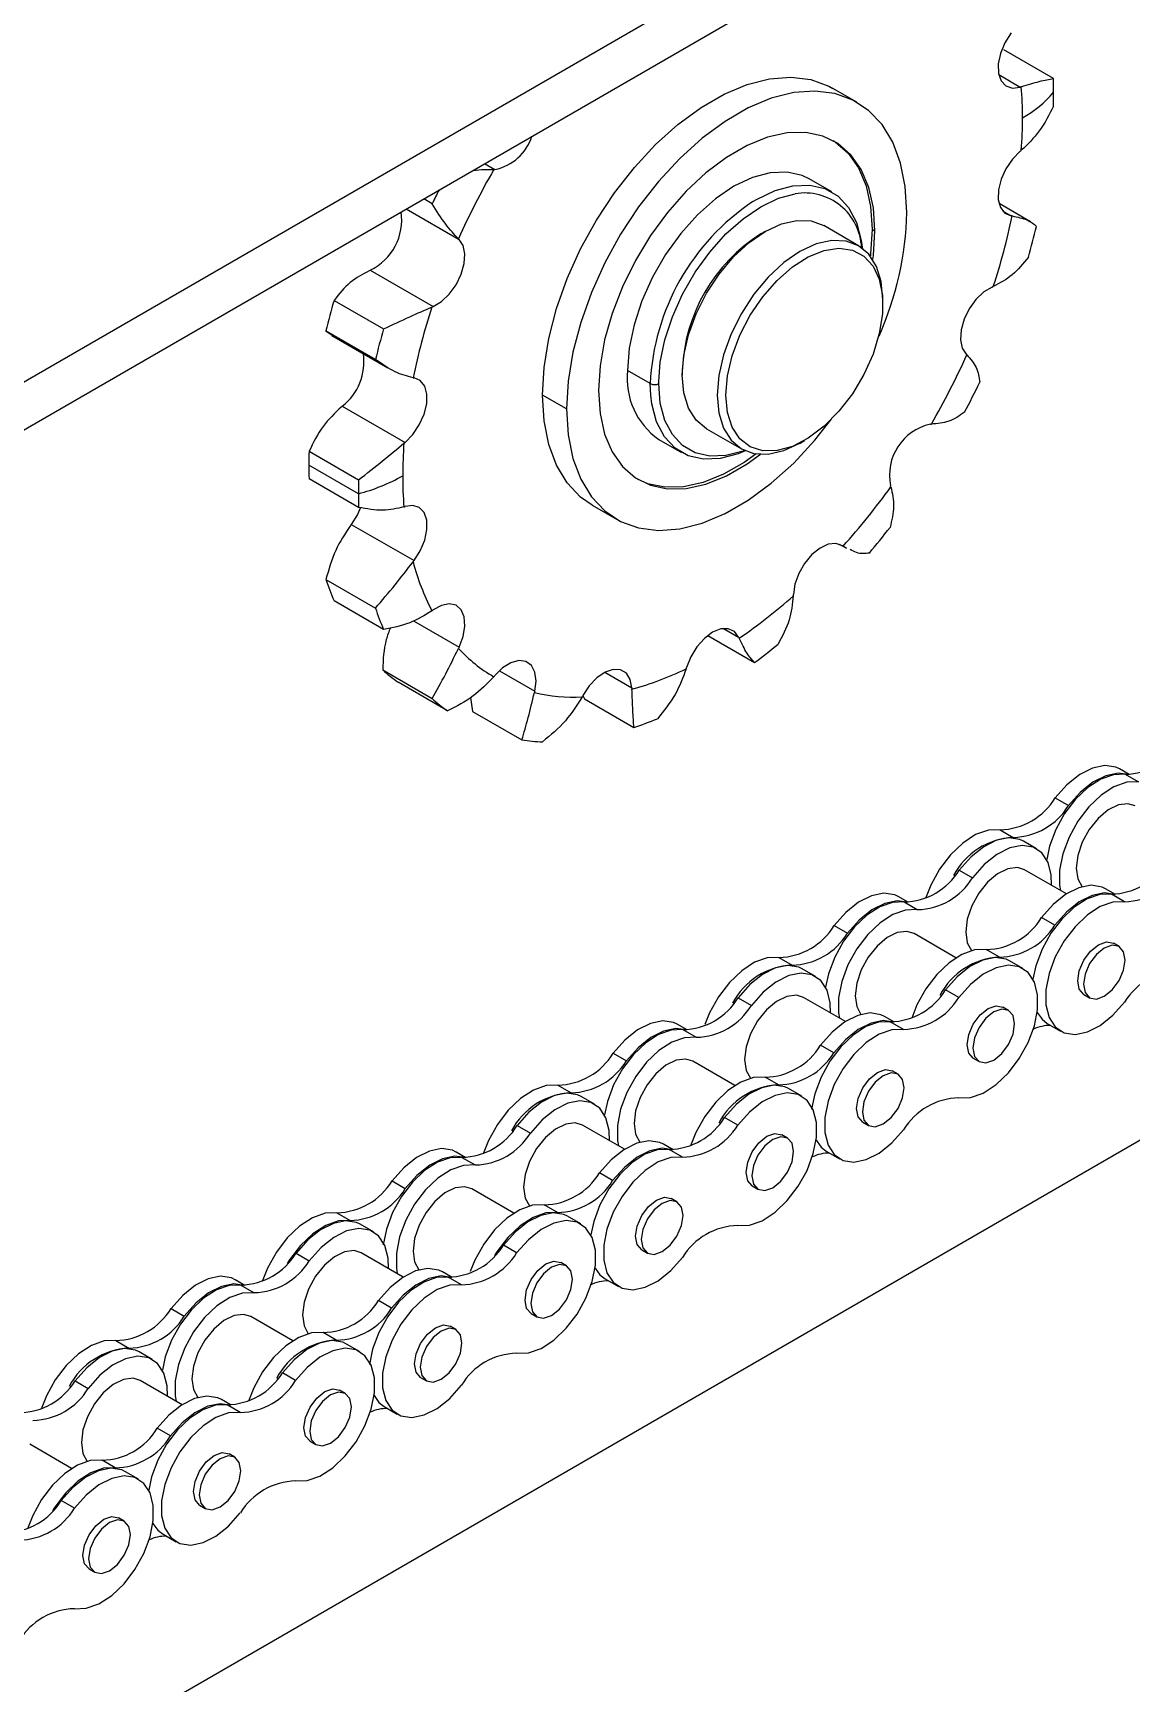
# Model space of a CAD drawing. Header units: metres. Extents: x 0 to 21025, y 0 to 14850.
# Drawn here: x 13855.4 to 13944.6, y 5239.1 to 5373 of the extents above; entities that cross this region are included whole.
import ezdxf

# ---------------------------------------------------------------- set-up
doc = ezdxf.new("R2010")
doc.units = ezdxf.units.M
doc.header["$LTSCALE"] = 25
doc.layers.add('SL4', color=4, linetype='Continuous')

msp = doc.modelspace()

# ---------------------------------------------------------------- linework, layer by layer
at = {"layer": 'SL4'}
for p, q in [((13154.595, 4940.576), (14091.494, 5481.436)), ((13154.595, 4936.687), (14091.494, 5477.548)), ((13253.258, 4883.619), (14190.156, 5424.48)), ((13938.311, 5369.349), (13934.29, 5371.67)), ((13933.874, 5369.662), (13935.614, 5368.657)), ((13922.355, 5367.419), (13920.396, 5368.55)), ((13892.098, 5362.439), (13892.933, 5361.957)), ((13920.304, 5360.14), (13918.465, 5361.202)), ((13887.841, 5359.185), (13887.152, 5359.583)), ((13885.735, 5358.765), (13890.03, 5356.286)), ((13936.45, 5357.72), (13933.895, 5359.195)), ((13934.179, 5358.611), (13934.879, 5358.206)), ((13914.895, 5356.935), (13914.541, 5356.731)), ((13922.486, 5355.774), (13919.658, 5357.407)), ((13923.586, 5357.105), (13923.812, 5356.975)), ((13882.817, 5353.776), (13887.915, 5350.833)), ((13924.459, 5351.005), (13924.459, 5351.413)), ((13879.874, 5351.336), (13883.895, 5349.015)), ((13883.231, 5346.527), (13879.211, 5348.848)), ((13879.211, 5348.848), (13879.724, 5348.508)), ((13879.701, 5348.47), (13884.246, 5345.846)), ((13905.559, 5344.575), (13903.721, 5345.637)), ((13906.25, 5344.575), (13906.251, 5344.738)), ((13908.16, 5345.678), (13908.16, 5345.27)), ((13898.764, 5342.515), (13896.805, 5343.646)), ((13905.599, 5343.645), (13905.559, 5344.575)), ((13880.537, 5342.748), (13885.635, 5339.805)), ((13910.134, 5340.909), (13912.962, 5339.276)), ((13906.251, 5340.044), (13908.09, 5338.983)), ((13917.725, 5339.748), (13918.079, 5339.952)), ((13877.84, 5339.082), (13881.861, 5336.76)), ((13881.844, 5335.631), (13877.823, 5337.952)), ((13881.861, 5334.521), (13877.84, 5336.842)), ((13900.853, 5334.697), (13902.812, 5333.567)), ((13881.272, 5333.146), (13886.37, 5330.202)), ((13920.916, 5331.539), (13921.494, 5331.205)), ((13921.022, 5331.495), (13921.164, 5331.413)), ((13921.477, 5331.252), (13921.226, 5331.371)), ((13879.211, 5328.658), (13883.231, 5326.336)), ((13883.895, 5324.615), (13879.874, 5326.936)), ((13886.329, 5325.32), (13890.03, 5323.183)), ((13911.501, 5324.689), (13912.74, 5323.974)), ((13910.228, 5324.116), (13914.032, 5321.92)), ((13883.82, 5321.321), (13887.841, 5319)), ((13893.302, 5321.253), (13896.174, 5319.595)), ((13901.873, 5321.132), (13904.062, 5319.869)), ((13889.088, 5318.004), (13885.067, 5320.325)), ((13900.072, 5319.259), (13900.209, 5318.971)), ((13890.967, 5319.094), (13891.113, 5317.957)), ((13891.113, 5317.957), (13895.133, 5315.636)), ((13900.209, 5318.971), (13904.23, 5316.65)), ((13944.471, 5312.821), (13943.671, 5313.283)), ((13944.139, 5312.849), (13945.213, 5312.229)), ((13938.466, 5310.94), (13939.541, 5310.319)), ((13933.976, 5308.348), (13935.051, 5307.727)), ((13936.948, 5306.796), (13935.873, 5307.416)), ((13930.668, 5305.073), (13931.743, 5304.453)), ((13939.375, 5303.132), (13935.968, 5305.098)), ((13943.355, 5303.097), (13942.555, 5303.559)), ((13926.51, 5302.453), (13925.711, 5302.915)), ((13926.178, 5302.481), (13927.253, 5301.861)), ((13944.098, 5302.505), (13943.023, 5303.125)), ((13920.506, 5300.571), (13921.581, 5299.951)), ((13938.425, 5300.595), (13937.35, 5301.216)), ((13930.395, 5297.947), (13926.988, 5299.914)), ((13943.648, 5298.862), (13943.182, 5299.131)), ((13916.016, 5297.979), (13917.09, 5297.359)), ((13933.935, 5298.003), (13932.86, 5298.624)), ((13918.987, 5296.427), (13917.913, 5297.048)), ((13935.832, 5297.072), (13934.757, 5297.692)), ((13930.627, 5294.728), (13929.552, 5295.349)), ((13912.708, 5294.705), (13913.783, 5294.084)), ((13921.414, 5292.763), (13918.007, 5294.73)), ((13934.668, 5293.678), (13934.202, 5293.946)), ((13940.784, 5294.976), (13941.25, 5294.707)), ((13908.55, 5292.085), (13907.75, 5292.546)), ((13925.394, 5292.729), (13924.595, 5293.19)), ((13926.137, 5292.136), (13925.062, 5292.757)), ((13937.818, 5292.622), (13938.893, 5292.002)), ((13908.218, 5292.113), (13909.292, 5291.492)), ((13902.545, 5290.203), (13903.62, 5289.583)), ((13920.465, 5290.227), (13919.39, 5290.847)), ((13931.804, 5289.792), (13932.269, 5289.523)), ((13912.434, 5287.579), (13909.027, 5289.546)), ((13925.687, 5288.494), (13925.222, 5288.762)), ((13898.055, 5287.611), (13899.13, 5286.991)), ((13915.975, 5287.635), (13914.9, 5288.255)), ((13917.872, 5286.703), (13916.797, 5287.324)), ((13901.027, 5286.059), (13899.952, 5286.68)), ((13912.667, 5284.36), (13911.592, 5284.981)), ((13922.823, 5284.608), (13923.289, 5284.339)), ((13894.747, 5284.336), (13895.822, 5283.716)), ((13903.454, 5282.395), (13900.047, 5284.362)), ((13916.707, 5283.309), (13916.241, 5283.578)), ((13890.589, 5281.716), (13889.79, 5282.178)), ((13890.257, 5281.744), (13891.332, 5281.124)), ((13907.434, 5282.36), (13906.634, 5282.822)), ((13908.177, 5281.768), (13907.102, 5282.388)), ((13919.858, 5282.254), (13920.932, 5281.633)), ((13902.504, 5279.858), (13901.429, 5280.479)), ((13884.585, 5279.835), (13885.66, 5279.214)), ((13894.474, 5277.211), (13891.067, 5279.177)), ((13913.843, 5279.424), (13914.309, 5279.155)), ((13898.014, 5277.266), (13896.939, 5277.887)), ((13907.727, 5278.125), (13907.261, 5278.394)), ((13880.095, 5277.243), (13881.169, 5276.622)), ((13899.911, 5276.335), (13898.836, 5276.955)), ((13883.066, 5275.691), (13881.992, 5276.311)), ((13876.787, 5273.968), (13877.862, 5273.348)), ((13885.493, 5272.026), (13882.086, 5273.993)), ((13894.706, 5273.992), (13893.631, 5274.612)), ((13904.863, 5274.239), (13905.329, 5273.971)), ((13889.473, 5271.992), (13888.674, 5272.454)), ((13898.747, 5272.941), (13898.281, 5273.21)), ((13872.629, 5271.348), (13871.829, 5271.809)), ((13872.297, 5271.376), (13873.371, 5270.755)), ((13890.216, 5271.4), (13889.141, 5272.02)), ((13901.897, 5271.885), (13902.972, 5271.265)), ((13884.544, 5269.49), (13883.469, 5270.11)), ((13866.624, 5269.466), (13867.699, 5268.846)), ((13876.513, 5266.842), (13873.106, 5268.809)), ((13895.883, 5269.055), (13896.348, 5268.787)), ((13880.054, 5266.898), (13878.979, 5267.518)), ((13889.766, 5267.757), (13889.301, 5268.026)), ((13862.134, 5266.874), (13863.209, 5266.254)), ((13865.106, 5265.322), (13864.031, 5265.943)), ((13881.951, 5265.966), (13880.876, 5266.587)), ((13858.826, 5263.6), (13859.901, 5262.979)), ((13867.533, 5261.658), (13864.126, 5263.625)), ((13876.746, 5263.623), (13875.671, 5264.244)), ((13886.902, 5263.871), (13887.368, 5263.602)), ((13871.513, 5261.624), (13870.713, 5262.085)), ((13872.256, 5261.031), (13871.181, 5261.652)), ((13880.786, 5262.573), (13880.32, 5262.841)), ((13883.937, 5261.517), (13885.011, 5260.897)), ((13866.583, 5259.122), (13865.508, 5259.742)), ((13858.553, 5256.474), (13855.146, 5258.441)), ((13871.806, 5257.388), (13871.34, 5257.657)), ((13877.922, 5258.687), (13878.388, 5258.418)), ((13862.093, 5256.53), (13861.018, 5257.15)), ((13863.99, 5255.598), (13862.915, 5256.219)), ((13858.785, 5253.255), (13857.71, 5253.875)), ((13862.826, 5252.204), (13862.36, 5252.473)), ((13868.942, 5253.503), (13869.408, 5253.234)), ((13865.976, 5251.149), (13867.051, 5250.528)), ((13859.962, 5248.319), (13860.427, 5248.05))]:
    msp.add_line(p, q, dxfattribs=at)
at = {"layer": 'SL4', "flags": 128}
for points in [[(13934.879, 5373.045), (13934.372, 5372.243), (13934.014, 5371.38), (13933.836, 5370.529), (13933.855, 5369.764), (13934.067, 5369.15), (13934.455, 5368.741), (13934.986, 5368.572), (13935.614, 5368.657)], [(13896.805, 5343.646), (13896.934, 5345.893), (13897.317, 5348.247), (13897.949, 5350.664), (13898.817, 5353.099), (13899.905, 5355.506), (13901.192, 5357.841), (13902.655, 5360.06), (13904.267, 5362.122), (13905.997, 5363.989), (13907.813, 5365.625), (13909.682, 5367), (13911.568, 5368.089), (13913.436, 5368.871), (13915.253, 5369.332), (13916.983, 5369.463), (13918.594, 5369.262), (13920.057, 5368.732), (13920.396, 5368.55)], [(13926.403, 5358.471), (13926.274, 5360.569), (13925.891, 5362.48), (13925.259, 5364.168), (13924.391, 5365.601), (13923.303, 5366.753), (13922.016, 5367.601), (13920.553, 5368.131), (13918.941, 5368.332), (13917.211, 5368.202), (13915.395, 5367.741), (13913.526, 5366.959), (13911.64, 5365.87), (13909.772, 5364.494), (13907.955, 5362.858), (13906.225, 5360.992), (13904.614, 5358.93), (13903.151, 5356.71), (13901.863, 5354.375), (13900.776, 5351.968), (13899.908, 5349.533), (13899.276, 5347.116), (13898.892, 5344.762), (13898.764, 5342.515)], [(13923.812, 5356.975), (13923.686, 5358.835), (13923.313, 5360.509), (13922.7, 5361.959), (13921.861, 5363.153), (13920.814, 5364.064), (13919.584, 5364.672), (13918.198, 5364.963), (13916.686, 5364.931), (13915.082, 5364.576), (13913.422, 5363.907), (13911.744, 5362.938), (13910.085, 5361.692), (13908.481, 5360.195), (13906.969, 5358.481), (13905.583, 5356.589), (13904.352, 5354.56), (13903.306, 5352.441), (13902.467, 5350.279), (13901.854, 5348.121), (13901.48, 5346.016), (13901.355, 5344.011)], [(13920.409, 5364.309), (13920.589, 5364.194), (13921.635, 5363.283), (13922.475, 5362.089), (13923.088, 5360.639), (13923.461, 5358.965), (13923.586, 5357.105)], [(13935.614, 5363.442), (13934.986, 5362.802), (13934.455, 5362.02), (13934.067, 5361.163), (13933.855, 5360.304), (13933.836, 5359.518), (13934.014, 5358.872), (13934.372, 5358.422), (13934.879, 5358.206)], [(13918.465, 5361.202), (13917.91, 5361.469), (13916.677, 5361.754), (13915.312, 5361.701), (13913.858, 5361.311), (13912.358, 5360.597), (13910.858, 5359.58), (13909.404, 5358.29), (13908.039, 5356.768), (13906.806, 5355.058), (13905.741, 5353.214), (13904.878, 5351.292), (13904.242, 5349.349), (13903.852, 5347.444), (13903.721, 5345.637)], [(13906.251, 5344.738), (13906.376, 5346.311), (13906.75, 5348.139), (13907.361, 5350.004), (13908.19, 5351.85), (13909.212, 5353.62), (13910.396, 5355.261), (13911.706, 5356.723), (13913.102, 5357.96), (13914.542, 5358.937), (13915.982, 5359.623), (13917.337, 5359.99)], [(13913.904, 5359.361), (13914.197, 5359.536), (13915.696, 5360.25), (13917.151, 5360.639), (13918.515, 5360.692), (13919.749, 5360.407), (13920.813, 5359.792), (13921.677, 5358.867), (13922.313, 5357.658), (13922.703, 5356.204), (13922.794, 5355.478)], [(13910.134, 5340.909), (13910.133, 5340.909), (13909.296, 5341.604), (13908.673, 5342.589), (13908.29, 5343.827), (13908.16, 5345.27), (13908.29, 5346.862), (13908.673, 5348.542), (13909.296, 5350.246), (13910.133, 5351.908), (13911.154, 5353.465), (13912.318, 5354.856), (13913.582, 5356.028), (13914.896, 5356.936), (13916.21, 5357.545), (13917.473, 5357.831), (13918.637, 5357.785), (13919.658, 5357.407)], [(13923.586, 5357.105), (13923.461, 5355.1), (13923.441, 5354.938)], [(13923.645, 5354.65), (13923.686, 5354.97), (13923.812, 5356.975)], [(13887.915, 5350.833), (13888.587, 5351.234), (13889.226, 5351.841), (13889.779, 5352.601), (13890.197, 5353.45), (13890.444, 5354.314), (13890.499, 5355.119), (13890.357, 5355.796), (13890.03, 5356.286)], [(13924.459, 5351.413), (13924.33, 5352.856), (13923.947, 5354.094), (13923.324, 5355.079), (13922.487, 5355.774), (13921.466, 5356.152), (13920.301, 5356.199), (13919.038, 5355.912), (13917.724, 5355.303), (13916.41, 5354.395), (13915.147, 5353.223), (13913.982, 5351.832), (13912.962, 5350.275), (13912.124, 5348.613), (13911.502, 5346.909), (13911.118, 5345.229), (13910.989, 5343.637), (13910.989, 5343.637)], [(13911.696, 5343.637), (13911.827, 5345.196), (13912.213, 5346.842), (13912.84, 5348.507), (13913.681, 5350.124), (13914.702, 5351.626), (13915.861, 5352.952), (13917.111, 5354.047), (13918.401, 5354.867), (13919.677, 5355.379), (13920.888, 5355.56), (13921.984, 5355.404), (13922.92, 5354.917), (13923.657, 5354.119), (13924.167, 5353.042), (13924.426, 5351.732), (13924.426, 5350.241), (13924.167, 5348.63), (13923.657, 5346.966), (13922.92, 5345.316), (13921.984, 5343.749), (13920.888, 5342.327), (13919.677, 5341.11), (13918.401, 5340.148), (13917.111, 5339.479), (13915.861, 5339.131), (13914.702, 5339.118), (13913.681, 5339.442), (13912.84, 5340.087), (13912.213, 5341.029), (13911.827, 5342.229), (13911.696, 5343.637)], [(13933.335, 5352.414), (13932.663, 5352.013), (13932.023, 5351.407), (13931.47, 5350.646), (13931.053, 5349.797), (13930.806, 5348.933), (13930.751, 5348.128), (13930.893, 5347.451), (13931.219, 5346.961)], [(13885.635, 5339.805), (13886.263, 5340.445), (13886.794, 5341.227), (13887.182, 5342.084), (13887.395, 5342.943), (13887.413, 5343.729), (13887.236, 5344.375), (13886.878, 5344.826), (13886.37, 5345.041)], [(13900.853, 5334.697), (13899.905, 5335.364), (13898.817, 5336.515), (13897.949, 5337.948), (13897.317, 5339.636), (13896.934, 5341.547), (13896.805, 5343.646)], [(13901.355, 5344.011), (13901.48, 5342.151), (13901.854, 5340.477), (13902.467, 5339.027), (13903.306, 5337.833), (13904.352, 5336.922), (13905.583, 5336.314), (13906.969, 5336.023), (13908.481, 5336.055), (13910.085, 5336.409), (13911.744, 5337.078), (13913.422, 5338.047), (13914.515, 5338.835)], [(13913.281, 5339.115), (13912.697, 5338.873), (13911.242, 5338.484), (13909.878, 5338.431), (13908.645, 5338.716), (13907.58, 5339.331), (13906.716, 5340.256), (13906.08, 5341.465), (13905.69, 5342.919), (13905.599, 5343.645)], [(13913.215, 5339.144), (13913.102, 5339.101), (13911.706, 5338.727), (13910.396, 5338.676), (13909.212, 5338.95), (13908.19, 5339.54), (13907.361, 5340.429), (13906.75, 5341.589), (13906.376, 5342.985), (13906.25, 5344.575)], [(13910.989, 5343.637), (13911.118, 5342.194), (13911.502, 5340.957), (13912.124, 5339.971), (13912.962, 5339.276), (13913.982, 5338.898), (13915.147, 5338.852), (13916.41, 5339.139), (13917.724, 5339.748), (13917.725, 5339.748)], [(13898.764, 5342.515), (13898.892, 5340.416), (13899.276, 5338.505), (13899.908, 5336.817), (13900.776, 5335.385), (13901.863, 5334.233), (13903.151, 5333.384), (13904.614, 5332.854), (13906.225, 5332.653), (13907.955, 5332.784), (13909.772, 5333.245), (13911.64, 5334.027), (13913.526, 5335.116), (13915.395, 5336.491), (13917.211, 5338.127), (13918.941, 5339.994), (13920.266, 5341.662)], [(13914.164, 5338.868), (13913.197, 5338.177), (13911.519, 5337.209), (13909.859, 5336.539), (13908.256, 5336.185), (13906.744, 5336.153), (13905.357, 5336.444), (13904.532, 5336.807)], [(13882.031, 5334.505), (13881.78, 5333.947), (13881.272, 5333.146)], [(13886.37, 5330.202), (13886.878, 5331.004), (13887.236, 5331.867), (13887.413, 5332.718), (13887.395, 5333.483), (13887.182, 5334.097), (13886.794, 5334.506), (13886.263, 5334.675), (13885.635, 5334.59)], [(13921.164, 5331.413), (13920.642, 5331.601), (13920.02, 5331.535), (13919.351, 5331.22), (13918.692, 5330.685), (13918.101, 5329.974), (13917.629, 5329.15), (13917.315, 5328.282), (13917.188, 5327.447)], [(13890.03, 5323.183), (13890.357, 5324.05), (13890.499, 5324.891), (13890.444, 5325.632), (13890.197, 5326.211), (13889.779, 5326.578), (13889.226, 5326.701), (13888.587, 5326.569), (13887.915, 5326.193)], [(13912.74, 5323.974), (13912.395, 5324.44), (13911.897, 5324.674), (13911.289, 5324.655), (13910.625, 5324.385), (13909.96, 5323.887), (13909.353, 5323.205), (13908.855, 5322.396), (13908.509, 5321.531)], [(13896.174, 5319.595), (13896.28, 5320.422), (13896.189, 5321.138), (13895.908, 5321.681), (13895.462, 5322.004), (13894.89, 5322.08), (13894.24, 5321.902), (13893.568, 5321.484), (13892.933, 5320.864)], [(13904.062, 5319.869), (13903.934, 5320.557), (13903.621, 5321.063), (13903.148, 5321.342), (13902.557, 5321.37), (13901.899, 5321.146), (13901.23, 5320.687), (13900.607, 5320.035), (13900.086, 5319.245)], [(13944.139, 5312.849), (13943.189, 5312.818), (13942.158, 5312.451), (13941.111, 5311.77), (13940.112, 5310.82), (13939.226, 5309.659), (13938.507, 5308.361), (13938.002, 5307.007), (13937.77, 5305.925)], [(13943.671, 5313.283), (13943.379, 5313.421), (13942.492, 5313.559), (13941.494, 5313.357), (13940.447, 5312.827), (13939.416, 5312.005), (13938.466, 5310.94)], [(13944.389, 5312.824), (13943.567, 5312.938), (13942.569, 5312.736), (13941.521, 5312.207), (13940.491, 5311.384), (13939.541, 5310.319)], [(13945.213, 5312.229), (13944.264, 5312.198), (13943.233, 5311.83), (13942.186, 5311.15), (13941.187, 5310.199), (13940.301, 5309.038), (13939.582, 5307.74), (13939.076, 5306.386), (13938.815, 5305.062), (13938.815, 5303.849), (13938.889, 5303.412)], [(13944.948, 5310.283), (13944.368, 5310.462), (13943.591, 5310.365), (13942.759, 5309.957), (13941.945, 5309.272), (13941.223, 5308.373), (13940.655, 5307.339), (13940.293, 5306.261), (13940.168, 5305.237)], [(13933.976, 5308.348), (13933.027, 5308.316), (13931.996, 5307.949), (13930.948, 5307.269), (13929.95, 5306.318), (13929.064, 5305.157), (13928.345, 5303.859), (13927.919, 5302.767)], [(13935.873, 5307.416), (13935.581, 5307.555), (13934.695, 5307.692), (13933.696, 5307.49), (13932.649, 5306.961), (13931.618, 5306.138), (13930.668, 5305.073)], [(13938.168, 5303.828), (13938.141, 5304.672), (13937.88, 5305.696), (13937.374, 5306.466), (13936.656, 5306.934), (13935.769, 5307.072), (13934.771, 5306.869), (13933.723, 5306.34), (13932.693, 5305.517), (13931.743, 5304.453)], [(13935.968, 5305.098), (13935.388, 5305.277), (13934.611, 5305.181), (13933.779, 5304.772), (13932.965, 5304.088), (13932.242, 5303.189), (13931.675, 5302.155), (13931.312, 5301.077), (13931.188, 5300.052)], [(13940.168, 5305.237), (13940.293, 5304.355), (13940.638, 5303.715)], [(13925.711, 5302.915), (13925.418, 5303.053), (13924.532, 5303.19), (13923.534, 5302.988), (13922.486, 5302.459), (13921.455, 5301.636), (13920.506, 5300.571)], [(13942.555, 5303.559), (13942.263, 5303.697), (13941.377, 5303.835), (13940.378, 5303.632), (13939.331, 5303.103), (13938.3, 5302.28), (13937.35, 5301.216)], [(13943.273, 5303.1), (13942.451, 5303.214), (13941.453, 5303.012), (13940.406, 5302.483), (13939.375, 5301.66), (13938.425, 5300.595)], [(13926.178, 5302.481), (13925.229, 5302.45), (13924.198, 5302.082), (13923.15, 5301.402), (13922.152, 5300.451), (13921.266, 5299.291), (13920.547, 5297.992), (13920.041, 5296.638), (13919.809, 5295.556)], [(13927.253, 5301.861), (13926.304, 5301.829), (13925.273, 5301.462), (13924.225, 5300.781), (13923.227, 5299.831), (13922.34, 5298.67), (13921.622, 5297.372), (13921.116, 5296.018), (13920.855, 5294.693), (13920.855, 5293.481), (13920.929, 5293.043)], [(13926.428, 5302.456), (13925.607, 5302.57), (13924.608, 5302.368), (13923.561, 5301.839), (13922.53, 5301.016), (13921.581, 5299.951)], [(13943.023, 5303.125), (13942.073, 5303.094), (13941.042, 5302.726), (13939.995, 5302.046), (13938.997, 5301.095), (13938.11, 5299.935), (13937.392, 5298.636), (13936.886, 5297.282), (13936.654, 5296.2)], [(13944.098, 5302.505), (13943.148, 5302.473), (13942.117, 5302.106), (13941.07, 5301.425), (13940.071, 5300.475), (13939.185, 5299.314), (13938.466, 5298.016), (13937.961, 5296.662), (13937.7, 5295.337), (13937.7, 5294.125), (13937.961, 5293.102), (13938.466, 5292.332), (13939.185, 5291.864), (13940.071, 5291.726), (13941.07, 5291.928), (13942.117, 5292.457), (13943.148, 5293.28), (13944.098, 5294.345)], [(13926.988, 5299.914), (13926.408, 5300.093), (13925.631, 5299.997), (13924.799, 5299.588), (13923.985, 5298.904), (13923.262, 5298.005), (13922.694, 5296.971), (13922.332, 5295.893), (13922.208, 5294.868)], [(13931.188, 5300.052), (13931.312, 5299.171), (13931.658, 5298.531)], [(13940.287, 5296.074), (13940.416, 5296.898), (13940.784, 5297.746), (13941.334, 5298.488), (13941.983, 5299.012), (13942.632, 5299.238), (13943.182, 5299.131)], [(13916.016, 5297.979), (13915.066, 5297.948), (13914.035, 5297.58), (13912.988, 5296.9), (13911.989, 5295.95), (13911.103, 5294.789), (13910.384, 5293.491), (13909.998, 5292.521)], [(13932.86, 5298.624), (13931.911, 5298.592), (13930.88, 5298.225), (13929.832, 5297.544), (13928.834, 5296.594), (13927.948, 5295.433), (13927.229, 5294.135), (13926.803, 5293.043)], [(13934.757, 5297.692), (13934.465, 5297.83), (13933.579, 5297.968), (13932.58, 5297.766), (13931.533, 5297.236), (13930.502, 5296.414), (13929.552, 5295.349)], [(13940.753, 5295.806), (13940.882, 5295.131), (13941.249, 5294.707), (13941.8, 5294.601), (13942.449, 5294.826), (13943.098, 5295.35), (13943.648, 5296.092), (13944.016, 5296.94), (13944.145, 5297.764), (13944.016, 5298.439), (13943.648, 5298.862), (13943.098, 5298.969), (13942.449, 5298.743), (13941.8, 5298.219), (13941.249, 5297.477), (13940.882, 5296.63), (13940.753, 5295.806)], [(13917.913, 5297.048), (13917.62, 5297.186), (13916.734, 5297.324), (13915.736, 5297.121), (13914.688, 5296.592), (13913.657, 5295.77), (13912.708, 5294.705)], [(13920.208, 5293.46), (13920.181, 5294.304), (13919.92, 5295.327), (13919.414, 5296.097), (13918.695, 5296.566), (13917.809, 5296.703), (13916.81, 5296.501), (13915.763, 5295.972), (13914.732, 5295.149), (13913.783, 5294.084)], [(13930.627, 5286.569), (13931.577, 5286.6), (13932.608, 5286.968), (13933.655, 5287.648), (13934.654, 5288.598), (13935.54, 5289.759), (13936.259, 5291.057), (13936.764, 5292.411), (13937.025, 5293.736), (13937.025, 5294.948), (13936.764, 5295.971), (13936.259, 5296.741), (13935.54, 5297.21), (13934.654, 5297.347), (13933.655, 5297.145), (13932.608, 5296.616), (13931.577, 5295.793), (13930.627, 5294.728)], [(13940.784, 5294.976), (13940.784, 5294.976), (13940.416, 5295.399), (13940.287, 5296.074)], [(13918.007, 5294.73), (13917.428, 5294.909), (13916.651, 5294.813), (13915.818, 5294.404), (13915.005, 5293.72), (13914.282, 5292.821), (13913.714, 5291.786), (13913.352, 5290.709), (13913.228, 5289.684)], [(13922.208, 5294.868), (13922.332, 5293.987), (13922.677, 5293.347)], [(13931.307, 5290.89), (13931.436, 5291.714), (13931.804, 5292.562), (13932.354, 5293.304), (13933.003, 5293.828), (13933.652, 5294.053), (13934.202, 5293.946)], [(13931.772, 5290.621), (13931.902, 5289.946), (13932.269, 5289.523), (13932.819, 5289.416), (13933.468, 5289.642), (13934.117, 5290.166), (13934.668, 5290.908), (13935.035, 5291.756), (13935.164, 5292.58), (13935.035, 5293.254), (13934.668, 5293.678), (13934.117, 5293.785), (13933.468, 5293.559), (13932.819, 5293.035), (13932.269, 5292.293), (13931.902, 5291.445), (13931.772, 5290.621)], [(13907.75, 5292.546), (13907.458, 5292.685), (13906.571, 5292.822), (13905.573, 5292.62), (13904.526, 5292.091), (13903.495, 5291.268), (13902.545, 5290.203)], [(13925.062, 5292.757), (13924.113, 5292.725), (13923.082, 5292.358), (13922.034, 5291.678), (13921.036, 5290.727), (13920.15, 5289.566), (13919.431, 5288.268), (13918.925, 5286.914), (13918.671, 5285.652)], [(13924.595, 5293.19), (13924.303, 5293.329), (13923.416, 5293.466), (13922.418, 5293.264), (13921.37, 5292.735), (13920.339, 5291.912), (13919.39, 5290.847)], [(13925.312, 5292.731), (13924.491, 5292.846), (13923.493, 5292.643), (13922.445, 5292.114), (13921.414, 5291.292), (13920.465, 5290.227)], [(13936.996, 5293.494), (13937.392, 5292.952), (13937.818, 5292.622)], [(13908.218, 5292.113), (13907.268, 5292.081), (13906.237, 5291.714), (13905.19, 5291.033), (13904.191, 5290.083), (13903.305, 5288.922), (13902.586, 5287.624), (13902.081, 5286.27), (13901.849, 5285.188)], [(13909.292, 5291.492), (13908.343, 5291.461), (13907.312, 5291.093), (13906.265, 5290.413), (13905.266, 5289.463), (13904.38, 5288.302), (13903.661, 5287.003), (13903.155, 5285.649), (13902.894, 5284.325), (13902.894, 5283.113), (13902.968, 5282.675)], [(13908.468, 5292.087), (13907.646, 5292.202), (13906.648, 5291.999), (13905.6, 5291.47), (13904.57, 5290.647), (13903.62, 5289.583)], [(13926.137, 5292.136), (13925.188, 5292.105), (13924.157, 5291.737), (13923.109, 5291.057), (13922.111, 5290.107), (13921.225, 5288.946), (13920.506, 5287.648), (13920, 5286.294), (13919.739, 5284.969), (13919.739, 5283.757), (13920, 5282.734), (13920.506, 5281.964), (13921.225, 5281.495), (13922.111, 5281.358), (13923.109, 5281.56), (13924.157, 5282.089), (13925.188, 5282.912), (13926.137, 5283.977)], [(13931.804, 5289.792), (13931.804, 5289.792), (13931.436, 5290.215), (13931.307, 5290.89)], [(13909.027, 5289.546), (13908.447, 5289.725), (13907.67, 5289.628), (13906.838, 5289.22), (13906.024, 5288.536), (13905.302, 5287.636), (13904.734, 5286.602), (13904.372, 5285.525), (13904.247, 5284.5)], [(13913.228, 5289.684), (13913.352, 5288.803), (13913.697, 5288.163)], [(13922.327, 5285.706), (13922.456, 5286.53), (13922.823, 5287.378), (13923.374, 5288.12), (13924.023, 5288.644), (13924.672, 5288.869), (13925.222, 5288.762)], [(13922.792, 5285.437), (13922.921, 5284.762), (13923.289, 5284.339), (13923.839, 5284.232), (13924.488, 5284.458), (13925.137, 5284.982), (13925.687, 5285.724), (13926.055, 5286.571), (13926.184, 5287.395), (13926.055, 5288.07), (13925.687, 5288.493), (13925.137, 5288.6), (13924.488, 5288.375), (13923.839, 5287.851), (13923.289, 5287.109), (13922.921, 5286.261), (13922.792, 5285.437)], [(13898.055, 5287.611), (13897.106, 5287.58), (13896.075, 5287.212), (13895.027, 5286.532), (13894.029, 5285.581), (13893.143, 5284.42), (13892.424, 5283.122), (13891.998, 5282.03)], [(13914.9, 5288.255), (13913.95, 5288.224), (13912.919, 5287.856), (13911.872, 5287.176), (13910.874, 5286.225), (13909.987, 5285.065), (13909.269, 5283.766), (13908.842, 5282.674)], [(13916.797, 5287.324), (13916.505, 5287.462), (13915.618, 5287.599), (13914.62, 5287.397), (13913.572, 5286.868), (13912.541, 5286.045), (13911.592, 5284.981)], [(13899.952, 5286.68), (13899.66, 5286.818), (13898.774, 5286.955), (13897.775, 5286.753), (13896.728, 5286.224), (13895.697, 5285.401), (13894.747, 5284.336)], [(13902.247, 5283.091), (13902.22, 5283.936), (13901.959, 5284.959), (13901.453, 5285.729), (13900.735, 5286.197), (13899.848, 5286.335), (13898.85, 5286.133), (13897.802, 5285.604), (13896.772, 5284.781), (13895.822, 5283.716)], [(13912.667, 5276.2), (13913.616, 5276.232), (13914.647, 5276.599), (13915.695, 5277.279), (13916.693, 5278.23), (13917.579, 5279.391), (13918.298, 5280.689), (13918.804, 5282.043), (13919.065, 5283.368), (13919.065, 5284.58), (13918.804, 5285.603), (13918.298, 5286.373), (13917.579, 5286.841), (13916.693, 5286.979), (13915.695, 5286.777), (13914.647, 5286.248), (13913.616, 5285.425), (13912.667, 5284.36)], [(13900.047, 5284.362), (13899.467, 5284.541), (13898.69, 5284.444), (13897.858, 5284.036), (13897.044, 5283.351), (13896.321, 5282.452), (13895.754, 5281.418), (13895.391, 5280.34), (13895.267, 5279.316)], [(13904.247, 5284.5), (13904.372, 5283.618), (13904.717, 5282.978)], [(13922.823, 5284.608), (13922.823, 5284.608), (13922.456, 5285.031), (13922.327, 5285.706)], [(13906.634, 5282.822), (13906.342, 5282.96), (13905.456, 5283.098), (13904.457, 5282.896), (13903.41, 5282.366), (13902.379, 5281.544), (13901.429, 5280.479)], [(13913.346, 5280.522), (13913.475, 5281.346), (13913.843, 5282.193), (13914.393, 5282.936), (13915.042, 5283.459), (13915.691, 5283.685), (13916.241, 5283.578)], [(13913.812, 5280.253), (13913.941, 5279.578), (13914.309, 5279.155), (13914.859, 5279.048), (13915.508, 5279.274), (13916.157, 5279.797), (13916.707, 5280.54), (13917.075, 5281.387), (13917.204, 5282.211), (13917.075, 5282.886), (13916.707, 5283.309), (13916.157, 5283.416), (13915.508, 5283.191), (13914.859, 5282.667), (13914.309, 5281.925), (13913.941, 5281.077), (13913.812, 5280.253)], [(13918.985, 5283.225), (13919.431, 5282.584), (13919.858, 5282.254)], [(13890.257, 5281.744), (13889.308, 5281.713), (13888.277, 5281.345), (13887.229, 5280.665), (13886.231, 5279.715), (13885.345, 5278.554), (13884.626, 5277.256), (13884.12, 5275.902), (13883.866, 5274.64)], [(13889.79, 5282.178), (13889.497, 5282.316), (13888.611, 5282.454), (13887.613, 5282.251), (13886.565, 5281.722), (13885.534, 5280.899), (13884.585, 5279.835)], [(13890.507, 5281.719), (13889.686, 5281.833), (13888.687, 5281.631), (13887.64, 5281.102), (13886.609, 5280.279), (13885.66, 5279.214)], [(13907.102, 5282.388), (13906.152, 5282.357), (13905.121, 5281.99), (13904.074, 5281.309), (13903.076, 5280.359), (13902.189, 5279.198), (13901.471, 5277.9), (13900.965, 5276.546), (13900.733, 5275.464)], [(13908.177, 5281.768), (13907.227, 5281.737), (13906.196, 5281.369), (13905.149, 5280.689), (13904.15, 5279.738), (13903.264, 5278.577), (13902.545, 5277.279), (13902.04, 5275.925), (13901.779, 5274.601), (13901.779, 5273.389), (13902.04, 5272.365), (13902.545, 5271.595), (13903.264, 5271.127), (13904.15, 5270.989), (13905.149, 5271.191), (13906.196, 5271.721), (13907.227, 5272.543), (13908.177, 5273.608)], [(13907.352, 5282.363), (13906.53, 5282.477), (13905.532, 5282.275), (13904.485, 5281.746), (13903.454, 5280.923), (13902.504, 5279.858)], [(13891.332, 5281.124), (13890.382, 5281.092), (13889.352, 5280.725), (13888.304, 5280.045), (13887.306, 5279.094), (13886.419, 5277.933), (13885.701, 5276.635), (13885.195, 5275.281), (13884.934, 5273.956), (13884.934, 5272.744), (13885.008, 5272.307)], [(13913.843, 5279.424), (13913.843, 5279.424), (13913.475, 5279.847), (13913.346, 5280.522)], [(13891.067, 5279.177), (13890.487, 5279.356), (13889.71, 5279.26), (13888.878, 5278.852), (13888.064, 5278.167), (13887.341, 5277.268), (13886.773, 5276.234), (13886.411, 5275.156), (13886.287, 5274.131)], [(13895.267, 5279.316), (13895.391, 5278.434), (13895.737, 5277.794)], [(13896.939, 5277.887), (13895.99, 5277.855), (13894.959, 5277.488), (13893.911, 5276.808), (13892.913, 5275.857), (13892.027, 5274.696), (13891.308, 5273.398), (13890.941, 5272.484)], [(13904.366, 5275.338), (13904.495, 5276.162), (13904.863, 5277.009), (13905.413, 5277.751), (13906.062, 5278.275), (13906.711, 5278.501), (13907.261, 5278.394)], [(13904.832, 5275.069), (13904.961, 5274.394), (13905.328, 5273.971), (13905.879, 5273.864), (13906.528, 5274.089), (13907.177, 5274.613), (13907.727, 5275.355), (13908.095, 5276.203), (13908.224, 5277.027), (13908.095, 5277.702), (13907.727, 5278.125), (13907.177, 5278.232), (13906.528, 5278.006), (13905.879, 5277.483), (13905.328, 5276.74), (13904.961, 5275.893), (13904.832, 5275.069)], [(13880.095, 5277.243), (13879.145, 5277.211), (13878.114, 5276.844), (13877.067, 5276.163), (13876.068, 5275.213), (13875.182, 5274.052), (13874.463, 5272.754), (13874.037, 5271.662)], [(13881.169, 5276.622), (13880.22, 5276.591), (13879.189, 5276.223), (13878.142, 5275.543), (13877.143, 5274.592), (13876.257, 5273.432), (13876.069, 5273.133)], [(13881.992, 5276.311), (13881.699, 5276.449), (13880.813, 5276.587), (13879.815, 5276.385), (13878.767, 5275.856), (13877.736, 5275.033), (13876.787, 5273.968)], [(13898.014, 5277.266), (13897.065, 5277.235), (13896.034, 5276.867), (13894.986, 5276.187), (13893.988, 5275.237), (13893.102, 5274.076), (13892.914, 5273.777)], [(13898.836, 5276.955), (13898.544, 5277.094), (13897.658, 5277.231), (13896.659, 5277.029), (13895.612, 5276.5), (13894.581, 5275.677), (13893.631, 5274.612)], [(13894.706, 5265.832), (13895.656, 5265.863), (13896.687, 5266.231), (13897.734, 5266.911), (13898.733, 5267.862), (13899.619, 5269.022), (13900.338, 5270.321), (13900.843, 5271.675), (13901.104, 5272.999), (13901.104, 5274.211), (13900.843, 5275.235), (13900.338, 5276.005), (13899.619, 5276.473), (13898.733, 5276.611), (13897.734, 5276.408), (13896.687, 5275.879), (13895.656, 5275.056), (13894.706, 5273.992)], [(13884.287, 5272.723), (13884.26, 5273.567), (13883.999, 5274.59), (13883.493, 5275.36), (13882.774, 5275.829), (13881.888, 5275.966), (13880.889, 5275.764), (13879.842, 5275.235), (13878.811, 5274.412), (13877.862, 5273.348)], [(13904.863, 5274.239), (13904.863, 5274.24), (13904.495, 5274.663), (13904.366, 5275.338)], [(13882.086, 5273.993), (13881.507, 5274.172), (13880.73, 5274.076), (13879.897, 5273.667), (13879.084, 5272.983), (13878.361, 5272.084), (13877.793, 5271.05), (13877.431, 5269.972), (13877.306, 5268.947)], [(13886.287, 5274.131), (13886.411, 5273.25), (13886.756, 5272.61)], [(13888.674, 5272.454), (13888.382, 5272.592), (13887.495, 5272.729), (13886.497, 5272.527), (13885.449, 5271.998), (13884.418, 5271.175), (13883.469, 5270.11)], [(13895.386, 5270.153), (13895.515, 5270.977), (13895.883, 5271.825), (13896.433, 5272.567), (13897.082, 5273.091), (13897.731, 5273.317), (13898.281, 5273.21)], [(13895.851, 5269.885), (13895.981, 5269.21), (13896.348, 5268.787), (13896.898, 5268.68), (13897.547, 5268.905), (13898.196, 5269.429), (13898.747, 5270.171), (13899.114, 5271.019), (13899.243, 5271.843), (13899.114, 5272.518), (13898.747, 5272.941), (13898.196, 5273.048), (13897.547, 5272.822), (13896.898, 5272.298), (13896.348, 5271.556), (13895.981, 5270.709), (13895.851, 5269.885)], [(13901.075, 5272.757), (13901.471, 5272.216), (13901.897, 5271.885)], [(13872.297, 5271.376), (13871.347, 5271.344), (13870.316, 5270.977), (13869.269, 5270.297), (13868.27, 5269.346), (13867.384, 5268.185), (13866.665, 5266.887), (13866.16, 5265.533), (13865.928, 5264.451)], [(13871.829, 5271.809), (13871.537, 5271.948), (13870.65, 5272.085), (13869.652, 5271.883), (13868.605, 5271.354), (13867.574, 5270.531), (13866.624, 5269.466)], [(13872.547, 5271.351), (13871.725, 5271.465), (13870.727, 5271.263), (13869.679, 5270.733), (13868.648, 5269.911), (13867.699, 5268.846)], [(13889.141, 5272.02), (13888.192, 5271.989), (13887.161, 5271.621), (13886.113, 5270.941), (13885.115, 5269.99), (13884.229, 5268.83), (13883.51, 5267.531), (13883.004, 5266.177), (13882.75, 5264.915)], [(13890.216, 5271.4), (13889.267, 5271.368), (13888.236, 5271.001), (13887.188, 5270.32), (13886.19, 5269.37), (13885.304, 5268.209), (13884.585, 5266.911), (13884.079, 5265.557), (13883.818, 5264.232), (13883.818, 5263.02), (13884.079, 5261.997), (13884.585, 5261.227), (13885.304, 5260.758), (13886.19, 5260.621), (13887.188, 5260.823), (13888.236, 5261.352), (13889.267, 5262.175), (13890.216, 5263.24)], [(13889.391, 5271.995), (13888.57, 5272.109), (13887.572, 5271.907), (13886.524, 5271.378), (13885.493, 5270.555), (13884.544, 5269.49)], [(13873.371, 5270.755), (13872.422, 5270.724), (13871.391, 5270.357), (13870.344, 5269.676), (13869.345, 5268.726), (13868.459, 5267.565), (13867.74, 5266.267), (13867.234, 5264.913), (13866.973, 5263.588), (13866.973, 5262.376), (13867.047, 5261.938)], [(13895.883, 5269.055), (13895.883, 5269.055), (13895.515, 5269.478), (13895.386, 5270.153)], [(13873.106, 5268.809), (13872.526, 5268.988), (13871.749, 5268.892), (13870.917, 5268.483), (13870.103, 5267.799), (13869.381, 5266.9), (13868.813, 5265.865), (13868.451, 5264.788), (13868.326, 5263.763)], [(13877.306, 5268.947), (13877.431, 5268.066), (13877.776, 5267.426)], [(13878.979, 5267.518), (13878.029, 5267.487), (13876.998, 5267.119), (13875.951, 5266.439), (13874.953, 5265.489), (13874.066, 5264.328), (13873.348, 5263.03), (13872.921, 5261.938)], [(13886.406, 5264.969), (13886.535, 5265.793), (13886.902, 5266.641), (13887.453, 5267.383), (13888.102, 5267.907), (13888.751, 5268.132), (13889.301, 5268.026)], [(13886.871, 5264.7), (13887, 5264.026), (13887.368, 5263.602), (13887.918, 5263.495), (13888.567, 5263.721), (13889.216, 5264.245), (13889.766, 5264.987), (13890.134, 5265.835), (13890.263, 5266.659), (13890.134, 5267.334), (13889.766, 5267.757), (13889.216, 5267.864), (13888.567, 5267.638), (13887.918, 5267.114), (13887.368, 5266.372), (13887, 5265.524), (13886.871, 5264.7)], [(13862.134, 5266.874), (13861.185, 5266.843), (13860.154, 5266.475), (13859.106, 5265.795), (13858.108, 5264.845), (13857.222, 5263.684), (13856.503, 5262.385), (13856.077, 5261.294)], [(13864.031, 5265.943), (13863.739, 5266.081), (13862.853, 5266.219), (13861.854, 5266.016), (13860.807, 5265.487), (13859.776, 5264.664), (13858.826, 5263.6)], [(13880.876, 5266.587), (13880.584, 5266.725), (13879.697, 5266.863), (13878.699, 5266.66), (13877.651, 5266.131), (13876.62, 5265.309), (13875.671, 5264.244)], [(13876.746, 5255.464), (13877.695, 5255.495), (13878.726, 5255.862), (13879.774, 5256.543), (13880.772, 5257.493), (13881.658, 5258.654), (13882.377, 5259.952), (13882.883, 5261.306), (13883.144, 5262.631), (13883.144, 5263.843), (13882.883, 5264.866), (13882.377, 5265.636), (13881.658, 5266.105), (13880.772, 5266.242), (13879.774, 5266.04), (13878.726, 5265.511), (13877.695, 5264.688), (13876.746, 5263.623)], [(13866.326, 5262.355), (13866.299, 5263.199), (13866.038, 5264.222), (13865.532, 5264.992), (13864.814, 5265.461), (13863.927, 5265.598), (13862.929, 5265.396), (13861.881, 5264.867), (13860.851, 5264.044), (13859.901, 5262.979)], [(13886.902, 5263.871), (13886.902, 5263.871), (13886.535, 5264.294), (13886.406, 5264.969)], [(13864.126, 5263.625), (13863.546, 5263.804), (13862.769, 5263.707), (13861.937, 5263.299), (13861.123, 5262.615), (13860.4, 5261.716), (13859.833, 5260.681), (13859.47, 5259.604), (13859.346, 5258.579)], [(13868.326, 5263.763), (13868.451, 5262.882), (13868.796, 5262.242)], [(13877.425, 5259.785), (13877.554, 5260.609), (13877.922, 5261.457), (13878.472, 5262.199), (13879.121, 5262.723), (13879.77, 5262.948), (13880.32, 5262.841)], [(13871.181, 5261.652), (13870.231, 5261.62), (13869.2, 5261.253), (13868.153, 5260.572), (13867.155, 5259.622), (13866.268, 5258.461), (13865.55, 5257.163), (13865.044, 5255.809), (13864.812, 5254.727)], [(13870.713, 5262.085), (13870.421, 5262.224), (13869.535, 5262.361), (13868.536, 5262.159), (13867.489, 5261.63), (13866.458, 5260.807), (13865.508, 5259.742)], [(13871.431, 5261.626), (13870.609, 5261.741), (13869.611, 5261.538), (13868.564, 5261.009), (13867.533, 5260.186), (13866.583, 5259.122)], [(13877.891, 5259.516), (13878.02, 5258.841), (13878.388, 5258.418), (13878.938, 5258.311), (13879.587, 5258.537), (13880.236, 5259.061), (13880.786, 5259.803), (13881.154, 5260.65), (13881.283, 5261.474), (13881.154, 5262.149), (13880.786, 5262.573), (13880.236, 5262.679), (13879.587, 5262.454), (13878.938, 5261.93), (13878.388, 5261.188), (13878.02, 5260.34), (13877.891, 5259.516)], [(13883.064, 5262.488), (13883.51, 5261.847), (13883.937, 5261.517)], [(13872.256, 5261.031), (13871.306, 5261), (13870.275, 5260.632), (13869.228, 5259.952), (13868.229, 5259.002), (13867.343, 5257.841), (13866.624, 5256.542), (13866.119, 5255.188), (13865.858, 5253.864), (13865.858, 5252.652), (13866.119, 5251.629), (13866.624, 5250.858), (13867.343, 5250.39), (13868.229, 5250.253), (13869.228, 5250.455), (13870.275, 5250.984), (13871.306, 5251.807), (13872.256, 5252.871)], [(13877.922, 5258.687), (13877.922, 5258.687), (13877.554, 5259.11), (13877.425, 5259.785)], [(13859.346, 5258.579), (13859.47, 5257.698), (13859.816, 5257.057)], [(13868.445, 5254.601), (13868.574, 5255.425), (13868.942, 5256.272), (13869.492, 5257.015), (13870.141, 5257.538), (13870.79, 5257.764), (13871.34, 5257.657)], [(13861.018, 5257.15), (13860.069, 5257.119), (13859.038, 5256.751), (13857.99, 5256.071), (13856.992, 5255.12), (13856.106, 5253.959), (13855.387, 5252.661), (13854.961, 5251.569)], [(13862.093, 5256.53), (13861.144, 5256.498), (13860.113, 5256.131), (13859.065, 5255.45), (13858.067, 5254.5), (13857.181, 5253.339), (13856.993, 5253.041)], [(13862.915, 5256.219), (13862.623, 5256.357), (13861.737, 5256.494), (13860.738, 5256.292), (13859.691, 5255.763), (13858.66, 5254.94), (13857.71, 5253.875)], [(13868.911, 5254.332), (13869.04, 5253.657), (13869.407, 5253.234), (13869.958, 5253.127), (13870.607, 5253.353), (13871.256, 5253.876), (13871.806, 5254.619), (13872.174, 5255.466), (13872.303, 5256.29), (13872.174, 5256.965), (13871.806, 5257.388), (13871.256, 5257.495), (13870.607, 5257.27), (13869.958, 5256.746), (13869.407, 5256.004), (13869.04, 5255.156), (13868.911, 5254.332)], [(13858.785, 5245.095), (13859.735, 5245.127), (13860.766, 5245.494), (13861.813, 5246.174), (13862.812, 5247.125), (13863.698, 5248.286), (13864.417, 5249.584), (13864.922, 5250.938), (13865.183, 5252.263), (13865.183, 5253.475), (13864.922, 5254.498), (13864.417, 5255.268), (13863.698, 5255.736), (13862.812, 5255.874), (13861.813, 5255.672), (13860.766, 5255.143), (13859.735, 5254.32), (13858.785, 5253.255)], [(13868.942, 5253.503), (13868.942, 5253.503), (13868.574, 5253.926), (13868.445, 5254.601)], [(13859.465, 5249.417), (13859.594, 5250.241), (13859.962, 5251.088), (13860.512, 5251.83), (13861.161, 5252.354), (13861.81, 5252.58), (13862.36, 5252.473)], [(13859.93, 5249.148), (13860.06, 5248.473), (13860.427, 5248.05), (13860.977, 5247.943), (13861.626, 5248.168), (13862.275, 5248.692), (13862.826, 5249.434), (13863.193, 5250.282), (13863.322, 5251.106), (13863.193, 5251.781), (13862.826, 5252.204), (13862.275, 5252.311), (13861.626, 5252.085), (13860.977, 5251.562), (13860.427, 5250.82), (13860.06, 5249.972), (13859.93, 5249.148)], [(13865.154, 5252.02), (13865.55, 5251.479), (13865.976, 5251.149)], [(13859.962, 5248.319), (13859.962, 5248.319), (13859.594, 5248.742), (13859.465, 5249.417)]]:
    msp.add_lwpolyline(points, dxfattribs=at)
at = {"layer": 'SL4'}
for centre, radius, start, end in [((13901.635, 5368.243), 36.693, 359.99249, 1.72651), ((13938.7, 5359.052), 10.088, 107.27975, 107.81197), ((13904.448, 5366.187), 31.355, 359.94756, 4.56954), ((13931.418, 5374.055), 9.033, 299.04532, 319.90875), ((13899.695, 5368.243), 38.632, 358.31738, 359.99287), ((13899.976, 5366.187), 35.827, 355.72534, 359.95411), ((13892.132, 5365.877), 4.001, 281.54883, 342.27615), ((13923.174, 5378.371), 19.433, 309.80446, 310.14824), ((13945.737, 5331.339), 61.11, 149.93061, 155.85297), ((13892.775, 5355.336), 6.623, 88.63483, 89.33941), ((13949.344, 5329.236), 68.408, 152.99039, 154.03575), ((13918.101, 5355.423), 4.631, 2.44402, 99.48739), ((13880.772, 5357.896), 4.599, 296.38857, 7.92423), ((13924.313, 5343.738), 18.773, 123.67712, 177.44491), ((13900.118, 5359.103), 26.292, 336.05963, 358.6227), ((13885.074, 5368.421), 50.921, 341.72409, 348.41288), ((13933.966, 5352.439), 5.839, 80.2347, 81.001), ((13881.367, 5370.83), 57.187, 343.77857, 346.35839), ((13893.711, 5360.254), 5.413, 226.34362, 227.14968), ((13921.862, 5345.136), 13.712, 122.26897, 177.73641), ((13887.461, 5342.855), 11.868, 113.03868, 113.51627), ((13928.69, 5363.335), 11.868, 293.03868, 293.51627), ((13934.784, 5335.361), 57.187, 163.77857, 166.35839), ((13936.176, 5334.826), 50.921, 161.72409, 168.41288), ((13892.559, 5339.912), 11.868, 113.03868, 113.51627), ((13938.805, 5333.039), 57.187, 163.77857, 166.35839), ((13877.755, 5346.345), 4.547, 307.71741, 8.21257), ((13875.512, 5371.908), 61.11, 329.93061, 335.85297), ((13927.538, 5342.993), 5.413, 46.34362, 47.14968), ((13887.283, 5350.808), 5.839, 260.2347, 261.001), ((13909.662, 5344.956), 5.98, 173.46674, 235.22108), ((13870.625, 5374.735), 68.635, 331.74964, 334.03393), ((13905.905, 5345.242), 0.751, 242.60967, 297.39033), ((13892.977, 5327.819), 19.433, 129.80446, 130.14824), ((13929.263, 5337.124), 4.272, 102.80111, 191.41526), ((13928.474, 5347.912), 6.623, 268.63483, 269.33941), ((13921.274, 5337.06), 35.827, 175.72534, 179.95411), ((13898.076, 5324.876), 19.433, 129.80446, 130.14824), ((13916.456, 5337.947), 38.632, 178.31738, 179.99287), ((13914.516, 5337.947), 36.693, 179.99249, 181.72651), ((13878.033, 5350.23), 15.089, 284.62992, 299.42742), ((13920.476, 5335.626), 38.632, 178.31738, 179.99287), ((13916.802, 5337.06), 31.355, 179.94756, 184.56954), ((13918.537, 5335.626), 36.693, 179.99249, 181.72651), ((13878.416, 5369.753), 57.496, 318.12136, 324.2895), ((13916.699, 5333.564), 8.805, 17.37575, 17.95852), ((13882.549, 5344.195), 10.088, 287.27975, 287.81197), ((13901.527, 5317.718), 25.461, 142.70567, 142.99278), ((13873.879, 5372.305), 64.576, 320.0159, 322.39496), ((13924.071, 5335.67), 5.155, 235.6701, 236.50283), ((13906.625, 5314.775), 25.461, 142.70567, 142.99278), ((13904.477, 5334.825), 18.788, 194.56516, 207.57792), ((13899.172, 5335.36), 21.057, 198.56036, 203.58272), ((13888.891, 5359.026), 42.48, 304.21208, 311.76073), ((13901.635, 5328.022), 15.563, 357.48189, 357.88052), ((13903.193, 5333.039), 21.057, 198.56036, 203.58272), ((13877.709, 5340.187), 17.319, 305.73297, 306.10417), ((13919.566, 5327.061), 7.491, 204.34005, 204.98909), ((13885.638, 5360.25), 47.701, 306.53069, 309.44212), ((13913.624, 5311.852), 26.173, 154.34682, 154.6287), ((13898.938, 5331.337), 12.195, 222.69497, 240.06194), ((13892.936, 5331.453), 13.629, 228.02205, 234.73486), ((13874.468, 5336.533), 24.217, 319.38552, 319.68238), ((13897.443, 5344.212), 25.328, 285.15927, 295.81933), ((13886.534, 5328.061), 22.925, 343.1418, 343.44972), ((13916.706, 5314.752), 21.095, 166.72832, 167.05379), ((13899.354, 5333.488), 14.372, 257.10915, 272.67181), ((13876.71, 5331.967), 26.614, 331.16528, 331.44405), ((13917.536, 5320.39), 13.484, 182.21308, 182.65169), ((13896.956, 5329.132), 13.629, 228.02205, 234.73486), ((13895.244, 5343.609), 28.417, 288.43308, 292.54552), ((13897.404, 5331.558), 16.083, 261.88493, 267.89604), ((13944.029, 5318.225), 5.376, 271.17027, 328.82435), ((13933.866, 5313.723), 5.376, 271.17027, 328.82435), ((13934.941, 5313.103), 5.376, 271.17027, 328.82435), ((13935.369, 5301.881), 5.855, 93.11014, 152.07322), ((13926.068, 5307.856), 5.376, 271.17027, 328.82435), ((13942.913, 5308.5), 5.376, 271.17027, 328.82435), ((13943.988, 5307.88), 5.376, 271.17027, 328.82435), ((13927.143, 5307.236), 5.376, 271.17027, 328.82435), ((13915.906, 5303.355), 5.376, 271.17027, 328.82435), ((13932.751, 5303.999), 5.376, 271.17027, 328.82435), ((13933.825, 5303.378), 5.376, 271.17027, 328.82435), ((13916.981, 5302.734), 5.376, 271.17027, 328.82435), ((13934.253, 5292.156), 5.855, 93.11014, 152.07322), ((13917.408, 5291.512), 5.855, 93.11014, 152.07322), ((13948.698, 5291.562), 5.376, 91.17027, 148.82435), ((13924.953, 5298.132), 5.376, 271.17027, 328.82435), ((13908.108, 5297.488), 5.376, 271.17027, 328.82435), ((13909.183, 5296.867), 5.376, 271.17027, 328.82435), ((13926.027, 5297.512), 5.376, 271.17027, 328.82435), ((13938.122, 5289.017), 3.446, 90.48431, 114.65163), ((13897.945, 5292.986), 5.376, 271.17027, 328.82435), ((13914.79, 5293.63), 5.376, 271.17027, 328.82435), ((13915.865, 5293.01), 5.376, 271.17027, 328.82435), ((13899.02, 5292.366), 5.376, 271.17027, 328.82435), ((13916.292, 5281.788), 5.855, 93.11014, 152.07322), ((13899.448, 5281.144), 5.855, 93.11014, 152.07322), ((13930.737, 5281.193), 5.376, 91.17027, 148.82435), ((13906.992, 5287.764), 5.376, 271.17027, 328.82435), ((13890.147, 5287.12), 5.376, 271.17027, 328.82435), ((13891.222, 5286.499), 5.376, 271.17027, 328.82435), ((13908.067, 5287.143), 5.376, 271.17027, 328.82435), ((13920.162, 5278.649), 3.446, 90.48435, 114.65223), ((13896.83, 5283.262), 5.376, 271.17027, 328.82435), ((13879.985, 5282.618), 5.376, 271.17027, 328.82435), ((13881.06, 5281.997), 5.376, 271.17027, 328.82435), ((13897.904, 5282.642), 5.376, 271.17027, 328.82435), ((13912.777, 5270.825), 5.376, 91.17027, 148.82435), ((13872.187, 5276.751), 5.376, 271.17027, 328.82435), ((13889.032, 5277.395), 5.376, 271.17027, 328.82435), ((13890.106, 5276.775), 5.376, 271.17027, 328.82435), ((13873.262, 5276.131), 5.376, 271.17027, 328.82435), ((13902.206, 5268.238), 3.488, 90.56116, 116.02928), ((13878.869, 5272.894), 5.376, 271.17027, 328.82435), ((13862.024, 5272.249), 5.376, 271.17027, 328.82435), ((13863.099, 5271.629), 5.376, 271.17027, 328.82435), ((13879.944, 5272.273), 5.376, 271.17027, 328.82435), ((13863.527, 5260.407), 5.855, 93.11014, 152.07322), ((13880.371, 5261.051), 5.855, 93.11014, 152.07322), ((13894.816, 5260.457), 5.376, 91.17027, 148.82435), ((13854.226, 5266.383), 5.376, 271.17027, 328.82435), ((13855.301, 5265.762), 5.376, 271.17027, 328.82435), ((13871.071, 5267.027), 5.376, 271.17027, 328.82435), ((13872.146, 5266.406), 5.376, 271.17027, 328.82435), ((13884.241, 5257.912), 3.446, 90.48428, 114.65103), ((13860.908, 5262.525), 5.376, 271.17027, 328.82435), ((13861.983, 5261.905), 5.376, 271.17027, 328.82435), ((13876.856, 5250.088), 5.376, 91.17027, 148.82435), ((13853.111, 5256.659), 5.376, 271.17027, 328.82435), ((13854.185, 5256.038), 5.376, 271.17027, 328.82435), ((13866.28, 5247.544), 3.446, 90.48431, 114.65163), ((13858.895, 5239.72), 5.376, 91.17027, 148.82435)]:
    msp.add_arc(centre, radius, start, end, dxfattribs=at)
for points, knots in [([(13935.703, 5368.685), (13936.22, 5368.842), (13937.286, 5369.164), (13937.962, 5369.286), (13938.311, 5369.349)], [0, 0, 0, 0, 0.48472482, 1, 1, 1, 1]), ([(13938.311, 5367.109), (13937.962, 5366.406), (13937.286, 5365.042), (13936.22, 5364.015), (13935.703, 5363.517)], [0, 0, 0, 0, 0.5152541, 1, 1, 1, 1]), ([(13891.134, 5361.882), (13891.148, 5361.884), (13891.818, 5361.97), (13892.341, 5361.964), (13892.852, 5361.958)], [0, 0, 0, 0, 0.0210148, 1, 1, 1, 1]), ([(13889.975, 5356.338), (13889.63, 5356.701), (13888.919, 5357.449), (13888.207, 5358.595), (13887.841, 5359.185)], [0, 0, 0, 0, 0.4847365, 1, 1, 1, 1]), ([(13934.956, 5358.193), (13935.39, 5358.098), (13936.283, 5357.901), (13936.717, 5357.532), (13936.941, 5357.342)], [0, 0, 0, 0, 0.484736, 1, 1, 1, 1]), ([(13936.277, 5354.854), (13935.864, 5354.334), (13935.063, 5353.323), (13933.96, 5352.737), (13933.425, 5352.453)], [0, 0, 0, 0, 0.5152562, 1, 1, 1, 1]), ([(13882.726, 5353.737), (13882.191, 5353.453), (13881.088, 5352.867), (13880.287, 5351.856), (13879.874, 5351.336)], [0, 0, 0, 0, 0.4847219, 1, 1, 1, 1]), ([(13883.895, 5349.015), (13884.622, 5349.354), (13886.033, 5350.012), (13887.239, 5350.539), (13887.824, 5350.794)], [0, 0, 0, 0, 0.5152562, 1, 1, 1, 1]), ([(13886.293, 5345.054), (13885.81, 5345.178), (13884.812, 5345.435), (13883.769, 5346.155), (13883.231, 5346.527)], [0, 0, 0, 0, 0.4847361, 1, 1, 1, 1]), ([(13931.275, 5346.909), (13931.569, 5346.575), (13932.177, 5345.886), (13932.279, 5345.093), (13932.331, 5344.684)], [0, 0, 0, 0, 0.4847365, 1, 1, 1, 1]), ([(13880.448, 5342.673), (13879.931, 5342.175), (13878.866, 5341.148), (13878.189, 5339.784), (13877.84, 5339.082)], [0, 0, 0, 0, 0.4847248, 1, 1, 1, 1]), ([(13931.084, 5342.248), (13930.676, 5341.961), (13929.883, 5341.405), (13928.883, 5341.327), (13928.398, 5341.289)], [0, 0, 0, 0, 0.5152637, 1, 1, 1, 1]), ([(13881.861, 5336.76), (13882.524, 5337.282), (13883.81, 5338.293), (13884.979, 5339.261), (13885.546, 5339.73)], [0, 0, 0, 0, 0.5152541, 1, 1, 1, 1]), ([(13925.102, 5336.193), (13925.22, 5335.663), (13925.462, 5334.569), (13925.183, 5333.467), (13925.038, 5332.9)], [0, 0, 0, 0, 0.4847353, 1, 1, 1, 1]), ([(13885.546, 5334.562), (13884.979, 5334.434), (13883.81, 5334.172), (13882.524, 5334.402), (13881.861, 5334.521)], [0, 0, 0, 0, 0.48472482, 1, 1, 1, 1]), ([(13881.195, 5333.044), (13880.762, 5332.39), (13879.868, 5331.042), (13879.434, 5329.468), (13879.211, 5328.658)], [0, 0, 0, 0, 0.4847361, 1, 1, 1, 1]), ([(13883.231, 5326.336), (13883.769, 5326.966), (13884.812, 5328.187), (13885.81, 5329.476), (13886.293, 5330.101)], [0, 0, 0, 0, 0.5152637, 1, 1, 1, 1]), ([(13923.359, 5330.81), (13923.026, 5330.766), (13922.544, 5330.702), (13921.972, 5331.007), (13921.793, 5331.102)], [0, 0, 0, 0, 0.6884156, 1, 1, 1, 1]), ([(13917.183, 5327.339), (13917.107, 5326.678), (13916.948, 5325.314), (13916.284, 5324.059), (13915.942, 5323.412)], [0, 0, 0, 0, 0.4847248, 1, 1, 1, 1]), ([(13887.824, 5326.128), (13887.239, 5325.766), (13886.033, 5325.019), (13884.622, 5324.752), (13883.895, 5324.615)], [0, 0, 0, 0, 0.48472194, 1, 1, 1, 1]), ([(13884.444, 5324.754), (13884.323, 5324.435), (13883.905, 5323.334), (13883.855, 5322.157), (13883.82, 5321.321)], [0, 0, 0, 0, 0.2900448, 1, 1, 1, 1]), ([(13914.032, 5321.92), (13913.829, 5322.141), (13913.433, 5322.569), (13912.99, 5323.463), (13912.776, 5323.897)], [0, 0, 0, 0, 0.5152575, 1, 1, 1, 1]), ([(13887.841, 5319), (13888.207, 5319.651), (13888.919, 5320.914), (13889.63, 5322.364), (13889.975, 5323.067)], [0, 0, 0, 0, 0.51526331, 1, 1, 1, 1]), ([(13892.852, 5320.769), (13892.317, 5320.218), (13891.213, 5319.081), (13889.81, 5318.37), (13889.088, 5318.004)], [0, 0, 0, 0, 0.4847362, 1, 1, 1, 1]), ([(13908.474, 5321.413), (13908.209, 5320.703), (13907.662, 5319.238), (13906.658, 5318.001), (13906.14, 5317.364)], [0, 0, 0, 0, 0.4847352, 1, 1, 1, 1]), ([(13895.133, 5315.636), (13895.304, 5316.219), (13895.634, 5317.349), (13895.98, 5318.783), (13896.147, 5319.478)], [0, 0, 0, 0, 0.5152602, 1, 1, 1, 1]), ([(13904.23, 5316.65), (13904.202, 5317.083), (13904.148, 5317.924), (13904.093, 5319.165), (13904.066, 5319.766)], [0, 0, 0, 0, 0.5152541, 1, 1, 1, 1]), ([(13900.023, 5319.131), (13899.599, 5318.459), (13898.725, 5317.073), (13897.463, 5316.025), (13896.813, 5315.486)], [0, 0, 0, 0, 0.4847365, 1, 1, 1, 1])]:
    msp.add_open_spline(points, degree=3, knots=knots, dxfattribs=at)

doc.saveas('drawing.dxf')
